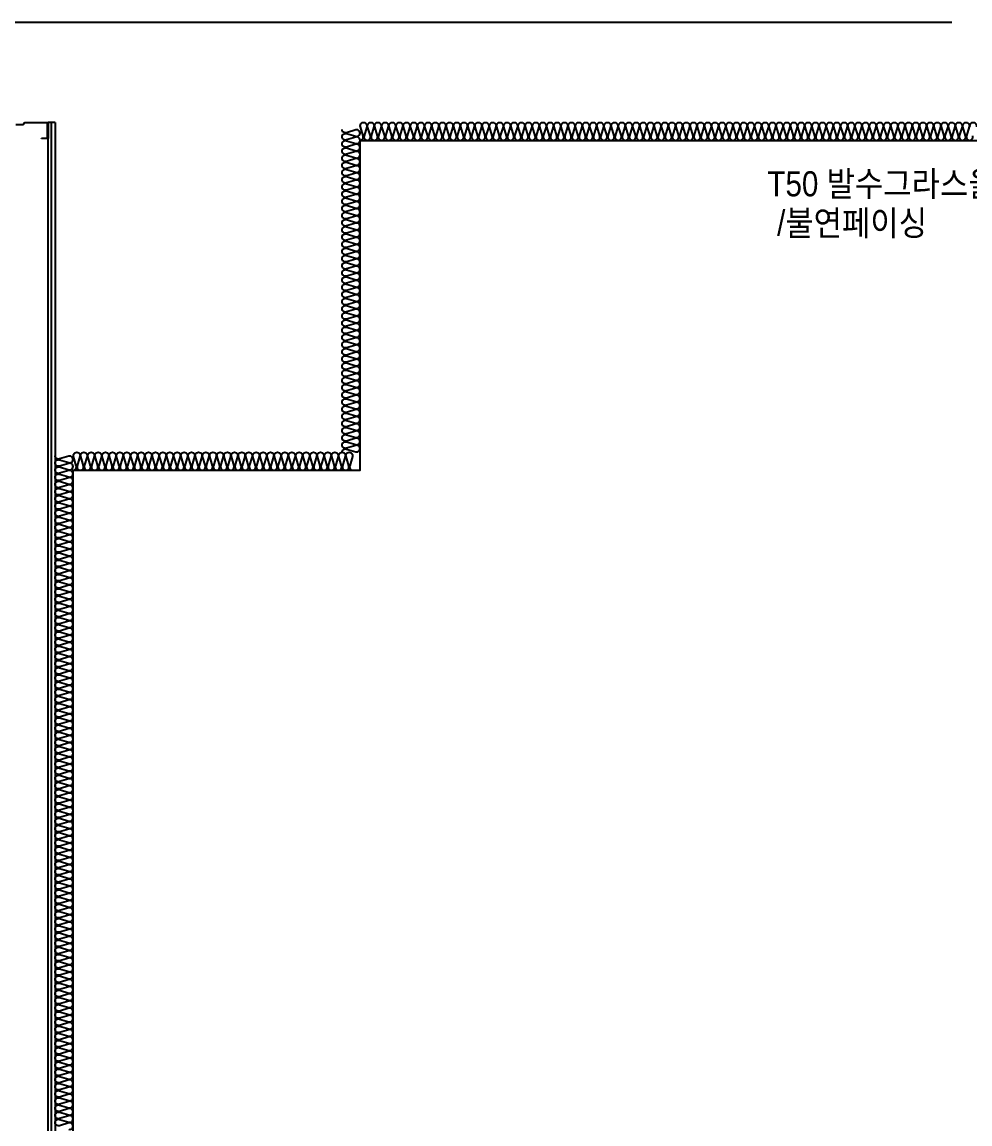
# Model space of a CAD drawing. Header units: millimetres. Extents: x 19868 to 801382, y -4805 to 85279.
# Drawn here: x 542646 to 545289, y 40605 to 43679 of the extents above; entities that cross this region are included whole.
import ezdxf
from ezdxf.enums import TextEntityAlignment as Align

# ---------------------------------------------------------------- set-up
doc = ezdxf.new("R2010")
doc.units = ezdxf.units.MM
doc.header["$LTSCALE"] = 250
for name, color, linetype in [('8입면선', 8, 'Continuous'), ('A-FIN', 6, 'Continuous'), ('A-WALL-D', 7, 'Continuous'), ('ISL', 251, 'Continuous'), ('입면', 7, 'Continuous')]:
    doc.layers.add(name, color=color, linetype=linetype)
doc.layers.add('NOPLOT-단열', color=225, linetype='Continuous', plot=False)
doc.styles.add('Gdim', font='')
doc.styles.get('Gdim').set_extended_font_data('Dotum')

# ---------------------------------------------------------------- blocks, each defined once
blk = doc.blocks.new('*U116')
at = {"layer": '8입면선', "color": 8}
blk.add_line((3316577.6, 472011.4), (3316577.6, 480381.4), dxfattribs=at)
at = {"layer": 'A-WALL-D'}
for p, q in [((3316567.6, 472021.4), (3316567.6, 480381.4)), ((3316587.6, 480381.4), (3316567.6, 480381.4)), ((3316587.6, 480381.4), (3316587.6, 472011.4))]:
    blk.add_line(p, q, dxfattribs=at)
at = {"layer": '입면', "color": 6}
for p, q in [((3316497.8, 480374.4), (3316477.4, 480374.4)), ((3316477.9, 480375.6), (3316497.3, 480375.6)), ((3316497.3, 480375.6), (3316502.3, 480381.4)), ((3316502.8, 480380.2), (3316497.8, 480374.4)), ((3316502.3, 480381.4), (3316567.6, 480381.4)), ((3316566.4, 480380.2), (3316502.8, 480380.2)), ((3316566.4, 480337.6), (3316566.4, 480380.2)), ((3316567.6, 480381.4), (3316567.6, 480336.4)), ((3316549.8, 480336.4), (3316549.8, 480337.6)), ((3316549.8, 480337.6), (3316566.4, 480337.6)), ((3316567.6, 480336.4), (3316549.8, 480336.4))]:
    blk.add_line(p, q, dxfattribs=at)

msp = doc.modelspace()

# ---------------------------------------------------------------- linework, layer by layer
at = {"layer": 'A-FIN'}
msp.add_line((538488.2, 43678.9), (545238.2, 43678.9), dxfattribs=at)
at = {"layer": 'ISL'}
for points in [[(543538.2, 42478.9, -0.509267), (543550.3, 42487.8), (543576.1, 42480.1, 1.372593), (543576.1, 42497.8), (543550.3, 42490.1, -0.509267), (543538.2, 42498.9, -0.509267), (543550.3, 42507.8), (543576.1, 42500.1, 1.372593), (543576.1, 42517.8), (543550.3, 42510.1, -0.509267), (543538.2, 42518.9, -0.509267), (543550.3, 42527.8), (543576.1, 42520.1, 1.372593), (543576.1, 42537.8), (543550.3, 42530.1, -0.509267), (543538.2, 42538.9, -0.509267), (543550.3, 42547.8), (543576.1, 42540.1, 1.372593), (543576.1, 42557.8), (543550.3, 42550.1, -0.509267), (543538.2, 42558.9, -0.509267), (543550.3, 42567.8), (543576.1, 42560.1, 1.372593), (543576.1, 42577.8), (543550.3, 42570.1, -0.509267), (543538.2, 42578.9, -0.509267), (543550.3, 42587.8), (543576.1, 42580.1, 1.372593), (543576.1, 42597.8), (543550.3, 42590.1, -0.509267), (543538.2, 42598.9, -0.509267), (543550.3, 42607.8), (543576.1, 42600.1, 1.372593), (543576.1, 42617.8), (543550.3, 42610.1, -0.509267), (543538.2, 42618.9, -0.509267), (543550.3, 42627.8), (543576.1, 42620.1, 1.372593), (543576.1, 42637.8), (543550.3, 42630.1, -0.509267), (543538.2, 42638.9, -0.509267), (543550.3, 42647.8), (543576.1, 42640.1, 1.372593), (543576.1, 42657.8), (543550.3, 42650.1, -0.509267), (543538.2, 42658.9, -0.509267), (543550.3, 42667.8), (543576.1, 42660.1, 1.372593), (543576.1, 42677.8), (543550.3, 42670.1, -0.509267), (543538.2, 42678.9, -0.509267), (543550.3, 42687.8), (543576.1, 42680.1, 1.372593), (543576.1, 42697.8), (543550.3, 42690.1, -0.509267), (543538.2, 42698.9, -0.509267), (543550.3, 42707.8), (543576.1, 42700.1, 1.372593), (543576.1, 42717.8), (543550.3, 42710.1, -0.509267), (543538.2, 42718.9, -0.509267), (543550.3, 42727.8), (543576.1, 42720.1, 1.372593), (543576.1, 42737.8), (543550.3, 42730.1, -0.509267), (543538.2, 42738.9, -0.509267), (543550.3, 42747.8), (543576.1, 42740.1, 1.372593), (543576.1, 42757.8), (543550.3, 42750.1, -0.509267), (543538.2, 42758.9, -0.509267), (543550.3, 42767.8), (543576.1, 42760.1, 1.372593), (543576.1, 42777.8), (543550.3, 42770.1, -0.509267), (543538.2, 42778.9, -0.509267), (543550.3, 42787.8), (543576.1, 42780.1, 1.372593), (543576.1, 42797.8), (543550.3, 42790.1, -0.509267), (543538.2, 42798.9, -0.509267), (543550.3, 42807.8), (543576.1, 42800.1, 1.372593), (543576.1, 42817.8), (543550.3, 42810.1, -0.509267), (543538.2, 42818.9, -0.509267), (543550.3, 42827.8), (543576.1, 42820.1, 1.372593), (543576.1, 42837.8), (543550.3, 42830.1, -0.509267), (543538.2, 42838.9, -0.509267), (543550.3, 42847.8), (543576.1, 42840.1, 1.372593), (543576.1, 42857.8), (543550.3, 42850.1, -0.509267), (543538.2, 42858.9, -0.509267), (543550.3, 42867.8), (543576.1, 42860.1, 1.372593), (543576.1, 42877.8), (543550.3, 42870.1, -0.509267), (543538.2, 42878.9, -0.509267), (543550.3, 42887.8), (543576.1, 42880.1, 1.372593), (543576.1, 42897.8), (543550.3, 42890.1, -0.509267), (543538.2, 42898.9, -0.509267), (543550.3, 42907.8), (543576.1, 42900.1, 1.372593), (543576.1, 42917.8), (543550.3, 42910.1, -0.509267), (543538.2, 42918.9, -0.509267), (543550.3, 42927.8), (543576.1, 42920.1, 1.372593), (543576.1, 42937.8), (543550.3, 42930.1, -0.509267), (543538.2, 42938.9, -0.509267), (543550.3, 42947.8), (543576.1, 42940.1, 1.372593), (543576.1, 42957.8), (543550.3, 42950.1, -0.509267), (543538.2, 42958.9, -0.509267), (543550.3, 42967.8), (543576.1, 42960.1, 1.372593), (543576.1, 42977.8), (543550.3, 42970.1, -0.509267), (543538.2, 42978.9, -0.509267), (543550.3, 42987.8), (543576.1, 42980.1, 1.372593), (543576.1, 42997.8), (543550.3, 42990.1, -0.509267), (543538.2, 42998.9, -0.509267), (543550.3, 43007.8), (543576.1, 43000.1, 1.372593), (543576.1, 43017.8), (543550.3, 43010.1, -0.509267), (543538.2, 43018.9, -0.509267), (543550.3, 43027.8), (543576.1, 43020.1, 1.372593), (543576.1, 43037.8), (543550.3, 43030.1, -0.509267), (543538.2, 43038.9, -0.509267), (543550.3, 43047.8), (543576.1, 43040.1, 1.372593), (543576.1, 43057.8), (543550.3, 43050.1, -0.509267), (543538.2, 43058.9, -0.509267), (543550.3, 43067.8), (543576.1, 43060.1, 1.372593), (543576.1, 43077.8), (543550.3, 43070.1, -0.509267), (543538.2, 43078.9, -0.509267), (543550.3, 43087.8), (543576.1, 43080.1, 1.372593), (543576.1, 43097.8), (543550.3, 43090.1, -0.509267), (543538.2, 43098.9, -0.509267), (543550.3, 43107.8), (543576.1, 43100.1, 1.372593), (543576.1, 43117.8), (543550.3, 43110.1, -0.509267), (543538.2, 43118.9, -0.509267), (543550.3, 43127.8), (543576.1, 43120.1, 1.372593), (543576.1, 43137.8), (543550.3, 43130.1, -0.509267), (543538.2, 43138.9, -0.509267), (543550.3, 43147.8), (543576.1, 43140.1, 1.372593), (543576.1, 43157.8), (543550.3, 43150.1, -0.509267), (543538.2, 43158.9, -0.509267), (543550.3, 43167.8), (543576.1, 43160.1, 1.372593), (543576.1, 43177.8), (543550.3, 43170.1, -0.509267), (543538.2, 43178.9, -0.509267), (543550.3, 43187.8), (543576.1, 43180.1, 1.372593), (543576.1, 43197.8), (543550.3, 43190.1, -0.509267), (543538.2, 43198.9, -0.509267), (543550.3, 43207.8), (543576.1, 43200.1, 1.372593), (543576.1, 43217.8), (543550.3, 43210.1, -0.509267), (543538.2, 43218.9, -0.509267), (543550.3, 43227.8), (543576.1, 43220.1, 1.372593), (543576.1, 43237.8), (543550.3, 43230.1, -0.509267), (543538.2, 43238.9, -0.509267), (543550.3, 43247.8), (543576.1, 43240.1, 1.372593), (543576.1, 43257.8), (543550.3, 43250.1, -0.509267), (543538.2, 43258.9, -0.509267), (543550.3, 43267.8), (543576.1, 43260.1, 1.372593), (543576.1, 43277.8), (543550.3, 43270.1, -0.509267), (543538.2, 43278.9, -0.509267), (543550.3, 43287.8), (543576.1, 43280.1, 1.372593), (543576.1, 43297.8), (543550.3, 43290.1, -0.509267), (543538.2, 43298.9, -0.509267), (543550.3, 43307.8), (543576.1, 43300.1, 1.372593), (543576.1, 43317.8), (543550.3, 43310.1, -0.509267), (543538.2, 43318.9, -0.509267), (543550.3, 43327.8), (543576.1, 43320.1, 1.372593), (543576.1, 43337.8), (543550.3, 43330.1, -0.509267), (543538.2, 43338.9, -0.509267), (543550.3, 43347.8), (543576.1, 43340.1, 1.372593), (543576.1, 43357.8), (543550.3, 43350.1, -0.509267), (543538.2, 43358.9, -0.509267), (543550.3, 43367.8), (543576.1, 43360.1, 1.372593), (543576.1, 43377.8), (543550.3, 43370.1, -0.509267), (543538.2, 43378.9)], [(543588.2, 43348.9, 0.509267), (543597, 43361.1), (543589.4, 43386.8, -1.372593), (543607, 43386.8), (543599.4, 43361.1, 0.509267), (543608.2, 43348.9, 0.509267), (543617, 43361.1), (543609.4, 43386.8, -1.372593), (543627, 43386.8), (543619.4, 43361.1, 0.509267), (543628.2, 43348.9, 0.509267), (543637, 43361.1), (543629.4, 43386.8, -1.372593), (543647, 43386.8), (543639.4, 43361.1, 0.509267), (543648.2, 43348.9, 0.509267), (543657, 43361.1), (543649.4, 43386.8, -1.372593), (543667, 43386.8), (543659.4, 43361.1, 0.509267), (543668.2, 43348.9, 0.509267), (543677, 43361.1), (543669.4, 43386.8, -1.372593), (543687, 43386.8), (543679.4, 43361.1, 0.509267), (543688.2, 43348.9, 0.509267), (543697, 43361.1), (543689.4, 43386.8, -1.372593), (543707, 43386.8), (543699.4, 43361.1, 0.509267), (543708.2, 43348.9, 0.509267), (543717, 43361.1), (543709.4, 43386.8, -1.372593), (543727, 43386.8), (543719.4, 43361.1, 0.509267), (543728.2, 43348.9, 0.509267), (543737, 43361.1), (543729.4, 43386.8, -1.372593), (543747, 43386.8), (543739.4, 43361.1, 0.509267), (543748.2, 43348.9, 0.509267), (543757, 43361.1), (543749.4, 43386.8, -1.372593), (543767, 43386.8), (543759.4, 43361.1, 0.509267), (543768.2, 43348.9, 0.509267), (543777, 43361.1), (543769.4, 43386.8, -1.372593), (543787, 43386.8), (543779.4, 43361.1, 0.509267), (543788.2, 43348.9, 0.509267), (543797, 43361.1), (543789.4, 43386.8, -1.372593), (543807, 43386.8), (543799.4, 43361.1, 0.509267), (543808.2, 43348.9, 0.509267), (543817, 43361.1), (543809.4, 43386.8, -1.372593), (543827, 43386.8), (543819.4, 43361.1, 0.509267), (543828.2, 43348.9, 0.509267), (543837, 43361.1), (543829.4, 43386.8, -1.372593), (543847, 43386.8), (543839.4, 43361.1, 0.509267), (543848.2, 43348.9, 0.509267), (543857, 43361.1), (543849.4, 43386.8, -1.372593), (543867, 43386.8), (543859.4, 43361.1, 0.509267), (543868.2, 43348.9, 0.509267), (543877, 43361.1), (543869.4, 43386.8, -1.372593), (543887, 43386.8), (543879.4, 43361.1, 0.509267), (543888.2, 43348.9, 0.509267), (543897, 43361.1), (543889.4, 43386.8, -1.372593), (543907, 43386.8), (543899.4, 43361.1, 0.509267), (543908.2, 43348.9, 0.509267), (543917, 43361.1), (543909.4, 43386.8, -1.372593), (543927, 43386.8), (543919.4, 43361.1, 0.509267), (543928.2, 43348.9, 0.509267), (543937, 43361.1), (543929.4, 43386.8, -1.372593), (543947, 43386.8), (543939.4, 43361.1, 0.509267), (543948.2, 43348.9, 0.509267), (543957, 43361.1), (543949.4, 43386.8, -1.372593), (543967, 43386.8), (543959.4, 43361.1, 0.509267), (543968.2, 43348.9, 0.509267), (543977, 43361.1), (543969.4, 43386.8, -1.372593), (543987, 43386.8), (543979.4, 43361.1, 0.509267), (543988.2, 43348.9, 0.509267), (543997, 43361.1), (543989.4, 43386.8, -1.372593), (544007, 43386.8), (543999.4, 43361.1, 0.509267), (544008.2, 43348.9, 0.509267), (544017, 43361.1), (544009.4, 43386.8, -1.372593), (544027, 43386.8), (544019.4, 43361.1, 0.509267), (544028.2, 43348.9, 0.509267), (544037, 43361.1), (544029.4, 43386.8, -1.372593), (544047, 43386.8), (544039.4, 43361.1, 0.509267), (544048.2, 43348.9, 0.509267), (544057, 43361.1), (544049.4, 43386.8, -1.372593), (544067, 43386.8), (544059.4, 43361.1, 0.509267), (544068.2, 43348.9, 0.509267), (544077, 43361.1), (544069.4, 43386.8, -1.372593), (544087, 43386.8), (544079.4, 43361.1, 0.509267), (544088.2, 43348.9, 0.509267), (544097, 43361.1), (544089.4, 43386.8, -1.372593), (544107, 43386.8), (544099.4, 43361.1, 0.509267), (544108.2, 43348.9, 0.509267), (544117, 43361.1), (544109.4, 43386.8, -1.372593), (544127, 43386.8), (544119.4, 43361.1, 0.509267), (544128.2, 43348.9, 0.509267), (544137, 43361.1), (544129.4, 43386.8, -1.372593), (544147, 43386.8), (544139.4, 43361.1, 0.509267), (544148.2, 43348.9, 0.509267), (544157, 43361.1), (544149.4, 43386.8, -1.372593), (544167, 43386.8), (544159.4, 43361.1, 0.509267), (544168.2, 43348.9, 0.509267), (544177, 43361.1), (544169.4, 43386.8, -1.372593), (544187, 43386.8), (544179.4, 43361.1, 0.509267), (544188.2, 43348.9, 0.509267), (544197, 43361.1), (544189.4, 43386.8, -1.372593), (544207, 43386.8), (544199.4, 43361.1, 0.509267), (544208.2, 43348.9, 0.509267), (544217, 43361.1), (544209.4, 43386.8, -1.372593), (544227, 43386.8), (544219.4, 43361.1, 0.509267), (544228.2, 43348.9, 0.509267), (544237, 43361.1), (544229.4, 43386.8, -1.372593), (544247, 43386.8), (544239.4, 43361.1, 0.509267), (544248.2, 43348.9, 0.509267), (544257, 43361.1), (544249.4, 43386.8, -1.372593), (544267, 43386.8), (544259.4, 43361.1, 0.509267), (544268.2, 43348.9, 0.509267), (544277, 43361.1), (544269.4, 43386.8, -1.372593), (544287, 43386.8), (544279.4, 43361.1, 0.509267), (544288.2, 43348.9, 0.509267), (544297, 43361.1), (544289.4, 43386.8, -1.372593), (544307, 43386.8), (544299.4, 43361.1, 0.509267), (544308.2, 43348.9, 0.509267), (544317, 43361.1), (544309.4, 43386.8, -1.372593), (544327, 43386.8), (544319.4, 43361.1, 0.509267), (544328.2, 43348.9, 0.509267), (544337, 43361.1), (544329.4, 43386.8, -1.372593), (544347, 43386.8), (544339.4, 43361.1, 0.509267), (544348.2, 43348.9, 0.509267), (544357, 43361.1), (544349.4, 43386.8, -1.372593), (544367, 43386.8), (544359.4, 43361.1, 0.509267), (544368.2, 43348.9, 0.509267), (544377, 43361.1), (544369.4, 43386.8, -1.372593), (544387, 43386.8), (544379.4, 43361.1, 0.509267), (544388.2, 43348.9, 0.509267), (544397, 43361.1), (544389.4, 43386.8, -1.372593), (544407, 43386.8), (544399.4, 43361.1, 0.509267), (544408.2, 43348.9, 0.509267), (544417, 43361.1), (544409.4, 43386.8, -1.372593), (544427, 43386.8), (544419.4, 43361.1, 0.509267), (544428.2, 43348.9, 0.509267), (544437, 43361.1), (544429.4, 43386.8, -1.372593), (544447, 43386.8), (544439.4, 43361.1, 0.509267), (544448.2, 43348.9, 0.509267), (544457, 43361.1), (544449.4, 43386.8, -1.372593), (544467, 43386.8), (544459.4, 43361.1, 0.509267), (544468.2, 43348.9, 0.509267), (544477, 43361.1), (544469.4, 43386.8, -1.372593), (544487, 43386.8), (544479.4, 43361.1, 0.509267), (544488.2, 43348.9, 0.509267), (544497, 43361.1), (544489.4, 43386.8, -1.372593), (544507, 43386.8), (544499.4, 43361.1, 0.509267), (544508.2, 43348.9, 0.509267), (544517, 43361.1), (544509.4, 43386.8, -1.372593), (544527, 43386.8), (544519.4, 43361.1, 0.509267), (544528.2, 43348.9, 0.509267), (544537, 43361.1), (544529.4, 43386.8, -1.372593), (544547, 43386.8), (544539.4, 43361.1, 0.509267), (544548.2, 43348.9, 0.509267), (544557, 43361.1), (544549.4, 43386.8, -1.372593), (544567, 43386.8), (544559.4, 43361.1, 0.509267), (544568.2, 43348.9, 0.509267), (544577, 43361.1), (544569.4, 43386.8, -1.372593), (544587, 43386.8), (544579.4, 43361.1, 0.509267), (544588.2, 43348.9, 0.509267), (544597, 43361.1), (544589.4, 43386.8, -1.372593), (544607, 43386.8), (544599.4, 43361.1, 0.509267), (544608.2, 43348.9, 0.509267), (544617, 43361.1), (544609.4, 43386.8, -1.372593), (544627, 43386.8), (544619.4, 43361.1, 0.509267), (544628.2, 43348.9, 0.509267), (544637, 43361.1), (544629.4, 43386.8, -1.372593), (544647, 43386.8), (544639.4, 43361.1, 0.509267), (544648.2, 43348.9, 0.509267), (544657, 43361.1), (544649.4, 43386.8, -1.372593), (544667, 43386.8), (544659.4, 43361.1, 0.509267), (544668.2, 43348.9, 0.509267), (544677, 43361.1), (544669.4, 43386.8, -1.372593), (544687, 43386.8), (544679.4, 43361.1, 0.509267), (544688.2, 43348.9, 0.509267), (544697, 43361.1), (544689.4, 43386.8, -1.372593), (544707, 43386.8), (544699.4, 43361.1, 0.509267), (544708.2, 43348.9, 0.509267), (544717, 43361.1), (544709.4, 43386.8, -1.372593), (544727, 43386.8), (544719.4, 43361.1, 0.509267), (544728.2, 43348.9, 0.509267), (544737, 43361.1), (544729.4, 43386.8, -1.372593), (544747, 43386.8), (544739.4, 43361.1, 0.509267), (544748.2, 43348.9, 0.509267), (544757, 43361.1), (544749.4, 43386.8, -1.372593), (544767, 43386.8), (544759.4, 43361.1, 0.509267), (544768.2, 43348.9, 0.509267), (544777, 43361.1), (544769.4, 43386.8, -1.372593), (544787, 43386.8), (544779.4, 43361.1, 0.509267), (544788.2, 43348.9, 0.509267), (544797, 43361.1), (544789.4, 43386.8, -1.372593), (544807, 43386.8), (544799.4, 43361.1, 0.509267), (544808.2, 43348.9, 0.509267), (544817, 43361.1), (544809.4, 43386.8, -1.372593), (544827, 43386.8), (544819.4, 43361.1, 0.509267), (544828.2, 43348.9, 0.509267), (544837, 43361.1), (544829.4, 43386.8, -1.372593), (544847, 43386.8), (544839.4, 43361.1, 0.509267), (544848.2, 43348.9, 0.509267), (544857, 43361.1), (544849.4, 43386.8, -1.372593), (544867, 43386.8), (544859.4, 43361.1, 0.509267), (544868.2, 43348.9, 0.509267), (544877, 43361.1), (544869.4, 43386.8, -1.372593), (544887, 43386.8), (544879.4, 43361.1, 0.509267), (544888.2, 43348.9, 0.509267), (544897, 43361.1), (544889.4, 43386.8, -1.372593), (544907, 43386.8), (544899.4, 43361.1, 0.509267), (544908.2, 43348.9, 0.509267), (544917, 43361.1), (544909.4, 43386.8, -1.372593), (544927, 43386.8), (544919.4, 43361.1, 0.509267), (544928.2, 43348.9, 0.509267), (544937, 43361.1), (544929.4, 43386.8, -1.372593), (544947, 43386.8), (544939.4, 43361.1, 0.509267), (544948.2, 43348.9, 0.509267), (544957, 43361.1), (544949.4, 43386.8, -1.372593), (544967, 43386.8), (544959.4, 43361.1, 0.509267), (544968.2, 43348.9, 0.509267), (544977, 43361.1), (544969.4, 43386.8, -1.372593), (544987, 43386.8), (544979.4, 43361.1, 0.509267), (544988.2, 43348.9, 0.509267), (544997, 43361.1), (544989.4, 43386.8, -1.372593), (545007, 43386.8), (544999.4, 43361.1, 0.509267), (545008.2, 43348.9, 0.509267), (545017, 43361.1), (545009.4, 43386.8, -1.372593), (545027, 43386.8), (545019.4, 43361.1, 0.509267), (545028.2, 43348.9, 0.509267), (545037, 43361.1), (545029.4, 43386.8, -1.372593), (545047, 43386.8), (545039.4, 43361.1, 0.509267), (545048.2, 43348.9, 0.509267), (545057, 43361.1), (545049.4, 43386.8, -1.372593), (545067, 43386.8), (545059.4, 43361.1, 0.509267), (545068.2, 43348.9, 0.509267), (545077, 43361.1), (545069.4, 43386.8, -1.372593), (545087, 43386.8), (545079.4, 43361.1, 0.509267), (545088.2, 43348.9, 0.509267), (545097, 43361.1), (545089.4, 43386.8, -1.372593), (545107, 43386.8), (545099.4, 43361.1, 0.509267), (545108.2, 43348.9, 0.509267), (545117, 43361.1), (545109.4, 43386.8, -1.372593), (545127, 43386.8), (545119.4, 43361.1, 0.509267), (545128.2, 43348.9, 0.509267), (545137, 43361.1), (545129.4, 43386.8, -1.372593), (545147, 43386.8), (545139.4, 43361.1, 0.509267), (545148.2, 43348.9, 0.509267), (545157, 43361.1), (545149.4, 43386.8, -1.372593), (545167, 43386.8), (545159.4, 43361.1, 0.509267), (545168.2, 43348.9, 0.509267), (545177, 43361.1), (545169.4, 43386.8, -1.372593), (545187, 43386.8), (545179.4, 43361.1, 0.509267), (545188.2, 43348.9, 0.509267), (545197, 43361.1), (545189.4, 43386.8, -1.372593), (545207, 43386.8), (545199.4, 43361.1, 0.509267), (545208.2, 43348.9, 0.509267), (545217, 43361.1), (545209.4, 43386.8, -1.372593), (545227, 43386.8), (545219.4, 43361.1, 0.509267), (545228.2, 43348.9, 0.509267), (545237, 43361.1), (545229.4, 43386.8, -1.372593), (545247, 43386.8), (545239.4, 43361.1, 0.509267), (545248.2, 43348.9, 0.509267), (545257, 43361.1), (545249.4, 43386.8, -1.372593), (545267, 43386.8), (545259.4, 43361.1, 0.509267), (545268.2, 43348.9, 0.509267), (545277, 43361.1), (545269.4, 43386.8, -1.372593), (545287, 43386.8), (545279.4, 43361.1, 0.509267), (545288.2, 43348.9, 0.509267), (545297, 43361.1)], [(545289.4, 43386.8, -1.372593), (545307, 43386.8)], [(542776.1, 40590.1, 1.372593), (542776.1, 40607.8), (542750.3, 40600.1, -0.509267), (542738.2, 40608.9, -0.509267), (542750.3, 40617.8), (542776.1, 40610.1, 1.372593), (542776.1, 40627.8), (542750.3, 40620.1, -0.509267), (542738.2, 40628.9, -0.509267), (542750.3, 40637.8), (542776.1, 40630.1, 1.372593), (542776.1, 40647.8), (542750.3, 40640.1, -0.509267), (542738.2, 40648.9, -0.509267), (542750.3, 40657.8), (542776.1, 40650.1, 1.372593), (542776.1, 40667.8), (542750.3, 40660.1, -0.509267), (542738.2, 40668.9, -0.509267), (542750.3, 40677.8), (542776.1, 40670.1, 1.372593), (542776.1, 40687.8), (542750.3, 40680.1, -0.509267), (542738.2, 40688.9, -0.509267), (542750.3, 40697.8), (542776.1, 40690.1, 1.372593), (542776.1, 40707.8), (542750.3, 40700.1, -0.509267), (542738.2, 40708.9, -0.509267), (542750.3, 40717.8), (542776.1, 40710.1, 1.372593), (542776.1, 40727.8), (542750.3, 40720.1, -0.509267), (542738.2, 40728.9, -0.509267), (542750.3, 40737.8), (542776.1, 40730.1, 1.372593), (542776.1, 40747.8), (542750.3, 40740.1, -0.509267), (542738.2, 40748.9, -0.509267), (542750.3, 40757.8), (542776.1, 40750.1, 1.372593), (542776.1, 40767.8), (542750.3, 40760.1, -0.509267), (542738.2, 40768.9, -0.509267), (542750.3, 40777.8), (542776.1, 40770.1, 1.372593), (542776.1, 40787.8), (542750.3, 40780.1, -0.509267), (542738.2, 40788.9, -0.509267), (542750.3, 40797.8), (542776.1, 40790.1, 1.372593), (542776.1, 40807.8), (542750.3, 40800.1, -0.509267), (542738.2, 40808.9, -0.509267), (542750.3, 40817.8), (542776.1, 40810.1, 1.372593), (542776.1, 40827.8), (542750.3, 40820.1, -0.509267), (542738.2, 40828.9, -0.509267), (542750.3, 40837.8), (542776.1, 40830.1, 1.372593), (542776.1, 40847.8), (542750.3, 40840.1, -0.509267), (542738.2, 40848.9, -0.509267), (542750.3, 40857.8), (542776.1, 40850.1, 1.372593), (542776.1, 40867.8), (542750.3, 40860.1, -0.509267), (542738.2, 40868.9, -0.509267), (542750.3, 40877.8), (542776.1, 40870.1, 1.372593), (542776.1, 40887.8), (542750.3, 40880.1, -0.509267), (542738.2, 40888.9, -0.509267), (542750.3, 40897.8), (542776.1, 40890.1, 1.372593), (542776.1, 40907.8), (542750.3, 40900.1, -0.509267), (542738.2, 40908.9, -0.509267), (542750.3, 40917.8), (542776.1, 40910.1, 1.372593), (542776.1, 40927.8), (542750.3, 40920.1, -0.509267), (542738.2, 40928.9, -0.509267), (542750.3, 40937.8), (542776.1, 40930.1, 1.372593), (542776.1, 40947.8), (542750.3, 40940.1, -0.509267), (542738.2, 40948.9, -0.509267), (542750.3, 40957.8), (542776.1, 40950.1, 1.372593), (542776.1, 40967.8), (542750.3, 40960.1, -0.509267), (542738.2, 40968.9, -0.509267), (542750.3, 40977.8), (542776.1, 40970.1, 1.372593), (542776.1, 40987.8), (542750.3, 40980.1, -0.509267), (542738.2, 40988.9, -0.509267), (542750.3, 40997.8), (542776.1, 40990.1, 1.372593), (542776.1, 41007.8), (542750.3, 41000.1, -0.509267), (542738.2, 41008.9, -0.509267), (542750.3, 41017.8), (542776.1, 41010.1, 1.372593), (542776.1, 41027.8), (542750.3, 41020.1, -0.509267), (542738.2, 41028.9, -0.509267), (542750.3, 41037.8), (542776.1, 41030.1, 1.372593), (542776.1, 41047.8), (542750.3, 41040.1, -0.509267), (542738.2, 41048.9, -0.509267), (542750.3, 41057.8), (542776.1, 41050.1, 1.372593), (542776.1, 41067.8), (542750.3, 41060.1, -0.509267), (542738.2, 41068.9, -0.509267), (542750.3, 41077.8), (542776.1, 41070.1, 1.372593), (542776.1, 41087.8), (542750.3, 41080.1, -0.509267), (542738.2, 41088.9, -0.509267), (542750.3, 41097.8), (542776.1, 41090.1, 1.372593), (542776.1, 41107.8), (542750.3, 41100.1, -0.509267), (542738.2, 41108.9, -0.509267), (542750.3, 41117.8), (542776.1, 41110.1, 1.372593), (542776.1, 41127.8), (542750.3, 41120.1, -0.509267), (542738.2, 41128.9, -0.509267), (542750.3, 41137.8), (542776.1, 41130.1, 1.372593), (542776.1, 41147.8), (542750.3, 41140.1, -0.509267), (542738.2, 41148.9, -0.509267), (542750.3, 41157.8), (542776.1, 41150.1, 1.372593), (542776.1, 41167.8), (542750.3, 41160.1, -0.509267), (542738.2, 41168.9, -0.509267), (542750.3, 41177.8), (542776.1, 41170.1, 1.372593), (542776.1, 41187.8), (542750.3, 41180.1, -0.509267), (542738.2, 41188.9, -0.509267), (542750.3, 41197.8), (542776.1, 41190.1, 1.372593), (542776.1, 41207.8), (542750.3, 41200.1, -0.509267), (542738.2, 41208.9, -0.509267), (542750.3, 41217.8), (542776.1, 41210.1, 1.372593), (542776.1, 41227.8), (542750.3, 41220.1, -0.509267), (542738.2, 41228.9, -0.509267), (542750.3, 41237.8), (542776.1, 41230.1, 1.372593), (542776.1, 41247.8), (542750.3, 41240.1, -0.509267), (542738.2, 41248.9, -0.509267), (542750.3, 41257.8), (542776.1, 41250.1, 1.372593), (542776.1, 41267.8), (542750.3, 41260.1, -0.509267), (542738.2, 41268.9, -0.509267), (542750.3, 41277.8), (542776.1, 41270.1, 1.372593), (542776.1, 41287.8), (542750.3, 41280.1, -0.509267), (542738.2, 41288.9, -0.509267), (542750.3, 41297.8), (542776.1, 41290.1, 1.372593), (542776.1, 41307.8), (542750.3, 41300.1, -0.509267), (542738.2, 41308.9, -0.509267), (542750.3, 41317.8), (542776.1, 41310.1, 1.372593), (542776.1, 41327.8), (542750.3, 41320.1, -0.509267), (542738.2, 41328.9, -0.509267), (542750.3, 41337.8), (542776.1, 41330.1, 1.372593), (542776.1, 41347.8), (542750.3, 41340.1, -0.509267), (542738.2, 41348.9, -0.509267), (542750.3, 41357.8), (542776.1, 41350.1, 1.372593), (542776.1, 41367.8), (542750.3, 41360.1, -0.509267), (542738.2, 41368.9, -0.509267), (542750.3, 41377.8), (542776.1, 41370.1, 1.372593), (542776.1, 41387.8), (542750.3, 41380.1, -0.509267), (542738.2, 41388.9, -0.509267), (542750.3, 41397.8), (542776.1, 41390.1, 1.372593), (542776.1, 41407.8), (542750.3, 41400.1, -0.509267), (542738.2, 41408.9, -0.509267), (542750.3, 41417.8), (542776.1, 41410.1, 1.372593), (542776.1, 41427.8), (542750.3, 41420.1, -0.509267), (542738.2, 41428.9, -0.509267), (542750.3, 41437.8), (542776.1, 41430.1, 1.372593), (542776.1, 41447.8), (542750.3, 41440.1, -0.509267), (542738.2, 41448.9, -0.509267), (542750.3, 41457.8), (542776.1, 41450.1, 1.372593), (542776.1, 41467.8), (542750.3, 41460.1, -0.509267), (542738.2, 41468.9, -0.509267), (542750.3, 41477.8), (542776.1, 41470.1, 1.372593), (542776.1, 41487.8), (542750.3, 41480.1, -0.509267), (542738.2, 41488.9, -0.509267), (542750.3, 41497.8), (542776.1, 41490.1, 1.372593), (542776.1, 41507.8), (542750.3, 41500.1, -0.509267), (542738.2, 41508.9, -0.509267), (542750.3, 41517.8), (542776.1, 41510.1, 1.372593), (542776.1, 41527.8), (542750.3, 41520.1, -0.509267), (542738.2, 41528.9, -0.509267), (542750.3, 41537.8), (542776.1, 41530.1, 1.372593), (542776.1, 41547.8), (542750.3, 41540.1, -0.509267), (542738.2, 41548.9, -0.509267), (542750.3, 41557.8), (542776.1, 41550.1, 1.372593), (542776.1, 41567.8), (542750.3, 41560.1, -0.509267), (542738.2, 41568.9, -0.509267), (542750.3, 41577.8), (542776.1, 41570.1, 1.372593), (542776.1, 41587.8), (542750.3, 41580.1, -0.509267), (542738.2, 41588.9, -0.509267), (542750.3, 41597.8), (542776.1, 41590.1, 1.372593), (542776.1, 41607.8), (542750.3, 41600.1, -0.509267), (542738.2, 41608.9, -0.509267), (542750.3, 41617.8), (542776.1, 41610.1, 1.372593), (542776.1, 41627.8), (542750.3, 41620.1, -0.509267), (542738.2, 41628.9, -0.509267), (542750.3, 41637.8), (542776.1, 41630.1, 1.372593), (542776.1, 41647.8), (542750.3, 41640.1, -0.509267), (542738.2, 41648.9, -0.509267), (542750.3, 41657.8), (542776.1, 41650.1, 1.372593), (542776.1, 41667.8), (542750.3, 41660.1, -0.509267), (542738.2, 41668.9, -0.509267), (542750.3, 41677.8), (542776.1, 41670.1, 1.372593), (542776.1, 41687.8), (542750.3, 41680.1, -0.509267), (542738.2, 41688.9, -0.509267), (542750.3, 41697.8), (542776.1, 41690.1, 1.372593), (542776.1, 41707.8), (542750.3, 41700.1, -0.509267), (542738.2, 41708.9, -0.509267), (542750.3, 41717.8), (542776.1, 41710.1, 1.372593), (542776.1, 41727.8), (542750.3, 41720.1, -0.509267), (542738.2, 41728.9, -0.509267), (542750.3, 41737.8), (542776.1, 41730.1, 1.372593), (542776.1, 41747.8), (542750.3, 41740.1, -0.509267), (542738.2, 41748.9, -0.509267), (542750.3, 41757.8), (542776.1, 41750.1, 1.372593), (542776.1, 41767.8), (542750.3, 41760.1, -0.509267), (542738.2, 41768.9, -0.509267), (542750.3, 41777.8), (542776.1, 41770.1, 1.372593), (542776.1, 41787.8), (542750.3, 41780.1, -0.509267), (542738.2, 41788.9, -0.509267), (542750.3, 41797.8), (542776.1, 41790.1, 1.372593), (542776.1, 41807.8), (542750.3, 41800.1, -0.509267), (542738.2, 41808.9, -0.509267), (542750.3, 41817.8), (542776.1, 41810.1, 1.372593), (542776.1, 41827.8), (542750.3, 41820.1, -0.509267), (542738.2, 41828.9, -0.509267), (542750.3, 41837.8), (542776.1, 41830.1, 1.372593), (542776.1, 41847.8), (542750.3, 41840.1, -0.509267), (542738.2, 41848.9, -0.509267), (542750.3, 41857.8), (542776.1, 41850.1, 1.372593), (542776.1, 41867.8), (542750.3, 41860.1, -0.509267), (542738.2, 41868.9, -0.509267), (542750.3, 41877.8), (542776.1, 41870.1, 1.372593), (542776.1, 41887.8), (542750.3, 41880.1, -0.509267), (542738.2, 41888.9, -0.509267), (542750.3, 41897.8), (542776.1, 41890.1, 1.372593), (542776.1, 41907.8), (542750.3, 41900.1, -0.509267), (542738.2, 41908.9, -0.509267), (542750.3, 41917.8), (542776.1, 41910.1, 1.372593), (542776.1, 41927.8), (542750.3, 41920.1, -0.509267), (542738.2, 41928.9, -0.509267), (542750.3, 41937.8), (542776.1, 41930.1, 1.372593), (542776.1, 41947.8), (542750.3, 41940.1, -0.509267), (542738.2, 41948.9, -0.509267), (542750.3, 41957.8), (542776.1, 41950.1, 1.372593), (542776.1, 41967.8), (542750.3, 41960.1, -0.509267), (542738.2, 41968.9, -0.509267), (542750.3, 41977.8), (542776.1, 41970.1, 1.372593), (542776.1, 41987.8), (542750.3, 41980.1, -0.509267), (542738.2, 41988.9, -0.509267), (542750.3, 41997.8), (542776.1, 41990.1, 1.372593), (542776.1, 42007.8), (542750.3, 42000.1, -0.509267), (542738.2, 42008.9, -0.509267), (542750.3, 42017.8), (542776.1, 42010.1, 1.372593), (542776.1, 42027.8), (542750.3, 42020.1, -0.509267), (542738.2, 42028.9, -0.509267), (542750.3, 42037.8), (542776.1, 42030.1, 1.372593), (542776.1, 42047.8), (542750.3, 42040.1, -0.509267), (542738.2, 42048.9, -0.509267), (542750.3, 42057.8), (542776.1, 42050.1, 1.372593), (542776.1, 42067.8), (542750.3, 42060.1, -0.509267), (542738.2, 42068.9, -0.509267), (542750.3, 42077.8), (542776.1, 42070.1, 1.372593), (542776.1, 42087.8), (542750.3, 42080.1, -0.509267), (542738.2, 42088.9, -0.509267), (542750.3, 42097.8), (542776.1, 42090.1, 1.372593), (542776.1, 42107.8), (542750.3, 42100.1, -0.509267), (542738.2, 42108.9, -0.509267), (542750.3, 42117.8), (542776.1, 42110.1, 1.372593), (542776.1, 42127.8), (542750.3, 42120.1, -0.509267), (542738.2, 42128.9, -0.509267), (542750.3, 42137.8), (542776.1, 42130.1, 1.372593), (542776.1, 42147.8), (542750.3, 42140.1, -0.509267), (542738.2, 42148.9, -0.509267), (542750.3, 42157.8), (542776.1, 42150.1, 1.372593), (542776.1, 42167.8), (542750.3, 42160.1, -0.509267), (542738.2, 42168.9, -0.509267), (542750.3, 42177.8), (542776.1, 42170.1, 1.372593), (542776.1, 42187.8), (542750.3, 42180.1, -0.509267), (542738.2, 42188.9, -0.509267), (542750.3, 42197.8), (542776.1, 42190.1, 1.372593), (542776.1, 42207.8), (542750.3, 42200.1, -0.509267), (542738.2, 42208.9, -0.509267), (542750.3, 42217.8), (542776.1, 42210.1, 1.372593), (542776.1, 42227.8), (542750.3, 42220.1, -0.509267), (542738.2, 42228.9, -0.509267), (542750.3, 42237.8), (542776.1, 42230.1, 1.372593), (542776.1, 42247.8), (542750.3, 42240.1, -0.509267), (542738.2, 42248.9, -0.509267), (542750.3, 42257.8), (542776.1, 42250.1, 1.372593), (542776.1, 42267.8), (542750.3, 42260.1, -0.509267), (542738.2, 42268.9, -0.509267), (542750.3, 42277.8), (542776.1, 42270.1, 1.372593), (542776.1, 42287.8), (542750.3, 42280.1, -0.509267), (542738.2, 42288.9, -0.509267), (542750.3, 42297.8), (542776.1, 42290.1, 1.372593), (542776.1, 42307.8), (542750.3, 42300.1, -0.509267), (542738.2, 42308.9, -0.509267), (542750.3, 42317.8), (542776.1, 42310.1, 1.372593), (542776.1, 42327.8), (542750.3, 42320.1, -0.509267), (542738.2, 42328.9, -0.509267), (542750.3, 42337.8), (542776.1, 42330.1, 1.372593), (542776.1, 42347.8), (542750.3, 42340.1, -0.509267), (542738.2, 42348.9, -0.509267), (542750.3, 42357.8), (542776.1, 42350.1, 1.372593), (542776.1, 42367.8), (542750.3, 42360.1, -0.509267), (542738.2, 42368.9, -0.509267), (542750.3, 42377.8), (542776.1, 42370.1, 1.372593), (542776.1, 42387.8), (542750.3, 42380.1, -0.509267), (542738.2, 42388.9, -0.509267), (542750.3, 42397.8), (542776.1, 42390.1, 1.372593), (542776.1, 42407.8), (542750.3, 42400.1, -0.509267), (542738.2, 42408.9, -0.509267), (542750.3, 42417.8), (542776.1, 42410.1, 1.372593), (542776.1, 42427.8), (542750.3, 42420.1, -0.509267), (542738.2, 42428.9, -0.509267), (542750.3, 42437.8), (542776.1, 42430.1, 1.372593), (542776.1, 42447.8), (542750.3, 42440.1, -0.509267), (542738.2, 42448.9, -0.509267), (542750.3, 42457.8), (542776.1, 42450.1, 1.372593), (542776.1, 42467.8), (542750.3, 42460.1, -0.509267), (542738.2, 42468.9)], [(542788.2, 42428.9, 0.509267), (542797, 42441.1), (542789.4, 42466.8, -1.372593), (542807, 42466.8), (542799.4, 42441.1, 0.509267), (542808.2, 42428.9, 0.509267), (542817, 42441.1), (542809.4, 42466.8, -1.372593), (542827, 42466.8), (542819.4, 42441.1, 0.509267), (542828.2, 42428.9, 0.509267), (542837, 42441.1), (542829.4, 42466.8, -1.372593), (542847, 42466.8), (542839.4, 42441.1, 0.509267), (542848.2, 42428.9, 0.509267), (542857, 42441.1), (542849.4, 42466.8, -1.372593), (542867, 42466.8), (542859.4, 42441.1, 0.509267), (542868.2, 42428.9, 0.509267), (542877, 42441.1), (542869.4, 42466.8, -1.372593), (542887, 42466.8), (542879.4, 42441.1, 0.509267), (542888.2, 42428.9, 0.509267), (542897, 42441.1), (542889.4, 42466.8, -1.372593), (542907, 42466.8), (542899.4, 42441.1, 0.509267), (542908.2, 42428.9, 0.509267), (542917, 42441.1), (542909.4, 42466.8, -1.372593), (542927, 42466.8), (542919.4, 42441.1, 0.509267), (542928.2, 42428.9, 0.509267), (542937, 42441.1), (542929.4, 42466.8, -1.372593), (542947, 42466.8), (542939.4, 42441.1, 0.509267), (542948.2, 42428.9, 0.509267), (542957, 42441.1), (542949.4, 42466.8, -1.372593), (542967, 42466.8), (542959.4, 42441.1, 0.509267), (542968.2, 42428.9, 0.509267), (542977, 42441.1), (542969.4, 42466.8, -1.372593), (542987, 42466.8), (542979.4, 42441.1, 0.509267), (542988.2, 42428.9, 0.509267), (542997, 42441.1), (542989.4, 42466.8, -1.372593), (543007, 42466.8), (542999.4, 42441.1, 0.509267), (543008.2, 42428.9, 0.509267), (543017, 42441.1), (543009.4, 42466.8, -1.372593), (543027, 42466.8), (543019.4, 42441.1, 0.509267), (543028.2, 42428.9, 0.509267), (543037, 42441.1), (543029.4, 42466.8, -1.372593), (543047, 42466.8), (543039.4, 42441.1, 0.509267), (543048.2, 42428.9, 0.509267), (543057, 42441.1), (543049.4, 42466.8, -1.372593), (543067, 42466.8), (543059.4, 42441.1, 0.509267), (543068.2, 42428.9, 0.509267), (543077, 42441.1), (543069.4, 42466.8, -1.372593), (543087, 42466.8), (543079.4, 42441.1, 0.509267), (543088.2, 42428.9, 0.509267), (543097, 42441.1), (543089.4, 42466.8, -1.372593), (543107, 42466.8), (543099.4, 42441.1, 0.509267), (543108.2, 42428.9, 0.509267), (543117, 42441.1), (543109.4, 42466.8, -1.372593), (543127, 42466.8), (543119.4, 42441.1, 0.509267), (543128.2, 42428.9, 0.509267), (543137, 42441.1), (543129.4, 42466.8, -1.372593), (543147, 42466.8), (543139.4, 42441.1, 0.509267), (543148.2, 42428.9, 0.509267), (543157, 42441.1), (543149.4, 42466.8, -1.372593), (543167, 42466.8), (543159.4, 42441.1, 0.509267), (543168.2, 42428.9, 0.509267), (543177, 42441.1), (543169.4, 42466.8, -1.372593), (543187, 42466.8), (543179.4, 42441.1, 0.509267), (543188.2, 42428.9, 0.509267), (543197, 42441.1), (543189.4, 42466.8, -1.372593), (543207, 42466.8), (543199.4, 42441.1, 0.509267), (543208.2, 42428.9, 0.509267), (543217, 42441.1), (543209.4, 42466.8, -1.372593), (543227, 42466.8), (543219.4, 42441.1, 0.509267), (543228.2, 42428.9, 0.509267), (543237, 42441.1), (543229.4, 42466.8, -1.372593), (543247, 42466.8), (543239.4, 42441.1, 0.509267), (543248.2, 42428.9, 0.509267), (543257, 42441.1), (543249.4, 42466.8, -1.372593), (543267, 42466.8), (543259.4, 42441.1, 0.509267), (543268.2, 42428.9, 0.509267), (543277, 42441.1), (543269.4, 42466.8, -1.372593), (543287, 42466.8), (543279.4, 42441.1, 0.509267), (543288.2, 42428.9, 0.509267), (543297, 42441.1), (543289.4, 42466.8, -1.372593), (543307, 42466.8), (543299.4, 42441.1, 0.509267), (543308.2, 42428.9, 0.509267), (543317, 42441.1), (543309.4, 42466.8, -1.372593), (543327, 42466.8), (543319.4, 42441.1, 0.509267), (543328.2, 42428.9, 0.509267), (543337, 42441.1), (543329.4, 42466.8, -1.372593), (543347, 42466.8), (543339.4, 42441.1, 0.509267), (543348.2, 42428.9, 0.509267), (543357, 42441.1), (543349.4, 42466.8, -1.372593), (543367, 42466.8), (543359.4, 42441.1, 0.509267), (543368.2, 42428.9, 0.509267), (543377, 42441.1), (543369.4, 42466.8, -1.372593), (543387, 42466.8), (543379.4, 42441.1, 0.509267), (543388.2, 42428.9, 0.509267), (543397, 42441.1), (543389.4, 42466.8, -1.372593), (543407, 42466.8), (543399.4, 42441.1, 0.509267), (543408.2, 42428.9, 0.509267), (543417, 42441.1), (543409.4, 42466.8, -1.372593), (543427, 42466.8), (543419.4, 42441.1, 0.509267), (543428.2, 42428.9, 0.509267), (543437, 42441.1), (543429.4, 42466.8, -1.372593), (543447, 42466.8), (543439.4, 42441.1, 0.509267), (543448.2, 42428.9, 0.509267), (543457, 42441.1), (543449.4, 42466.8, -1.372593), (543467, 42466.8), (543459.4, 42441.1, 0.509267), (543468.2, 42428.9, 0.509267), (543477, 42441.1), (543469.4, 42466.8, -1.372593), (543487, 42466.8), (543479.4, 42441.1, 0.509267), (543488.2, 42428.9, 0.509267), (543497, 42441.1), (543489.4, 42466.8, -1.372593), (543507, 42466.8), (543499.4, 42441.1, 0.509267), (543508.2, 42428.9, 0.509267), (543517, 42441.1), (543509.4, 42466.8, -1.372593), (543527, 42466.8), (543519.4, 42441.1, 0.509267), (543528.2, 42428.9, 0.509267), (543537, 42441.1), (543529.4, 42466.8, -1.372593), (543547, 42466.8), (543539.4, 42441.1, 0.509267), (543548.2, 42428.9, 0.509267), (543557, 42441.1), (543549.4, 42466.8, -1.372593), (543567, 42466.8), (543559.4, 42441.1, 0.509267), (543568.2, 42428.9)]]:
    msp.add_lwpolyline(points, format="xyb", dxfattribs=at)
msp.add_lwpolyline([(542738.2, 35028.9), (542788.2, 35028.9), (542788.2, 42428.9), (543588.2, 42428.9), (543588.2, 43348.9), (547688.2, 43348.9), (547688.2, 42378.9), (548588.2, 42378.9), (548588.2, 43298.9), (558488.2, 43298.9), (558488.2, 35028.9), (558538.2, 35028.9)], dxfattribs=at)

# ---------------------------------------------------------------- block references
at = {"layer": 'A-WALL-D'}
msp.add_blockref('*U116', (-2773849.4, -436982.5), dxfattribs=at)

# ---------------------------------------------------------------- texts
at = {"layer": 'NOPLOT-단열', "style": 'Gdim', "width": 0.9}
for s, p in [('T50 발수그라스울(48K)', (545144.8, 43227.7)), ('/불연페이싱', (544960.4, 43118.4))]:
    msp.add_text(s, height=70, dxfattribs=at).set_placement(p, align=Align.MIDDLE_CENTER)

doc.saveas('drawing.dxf')
